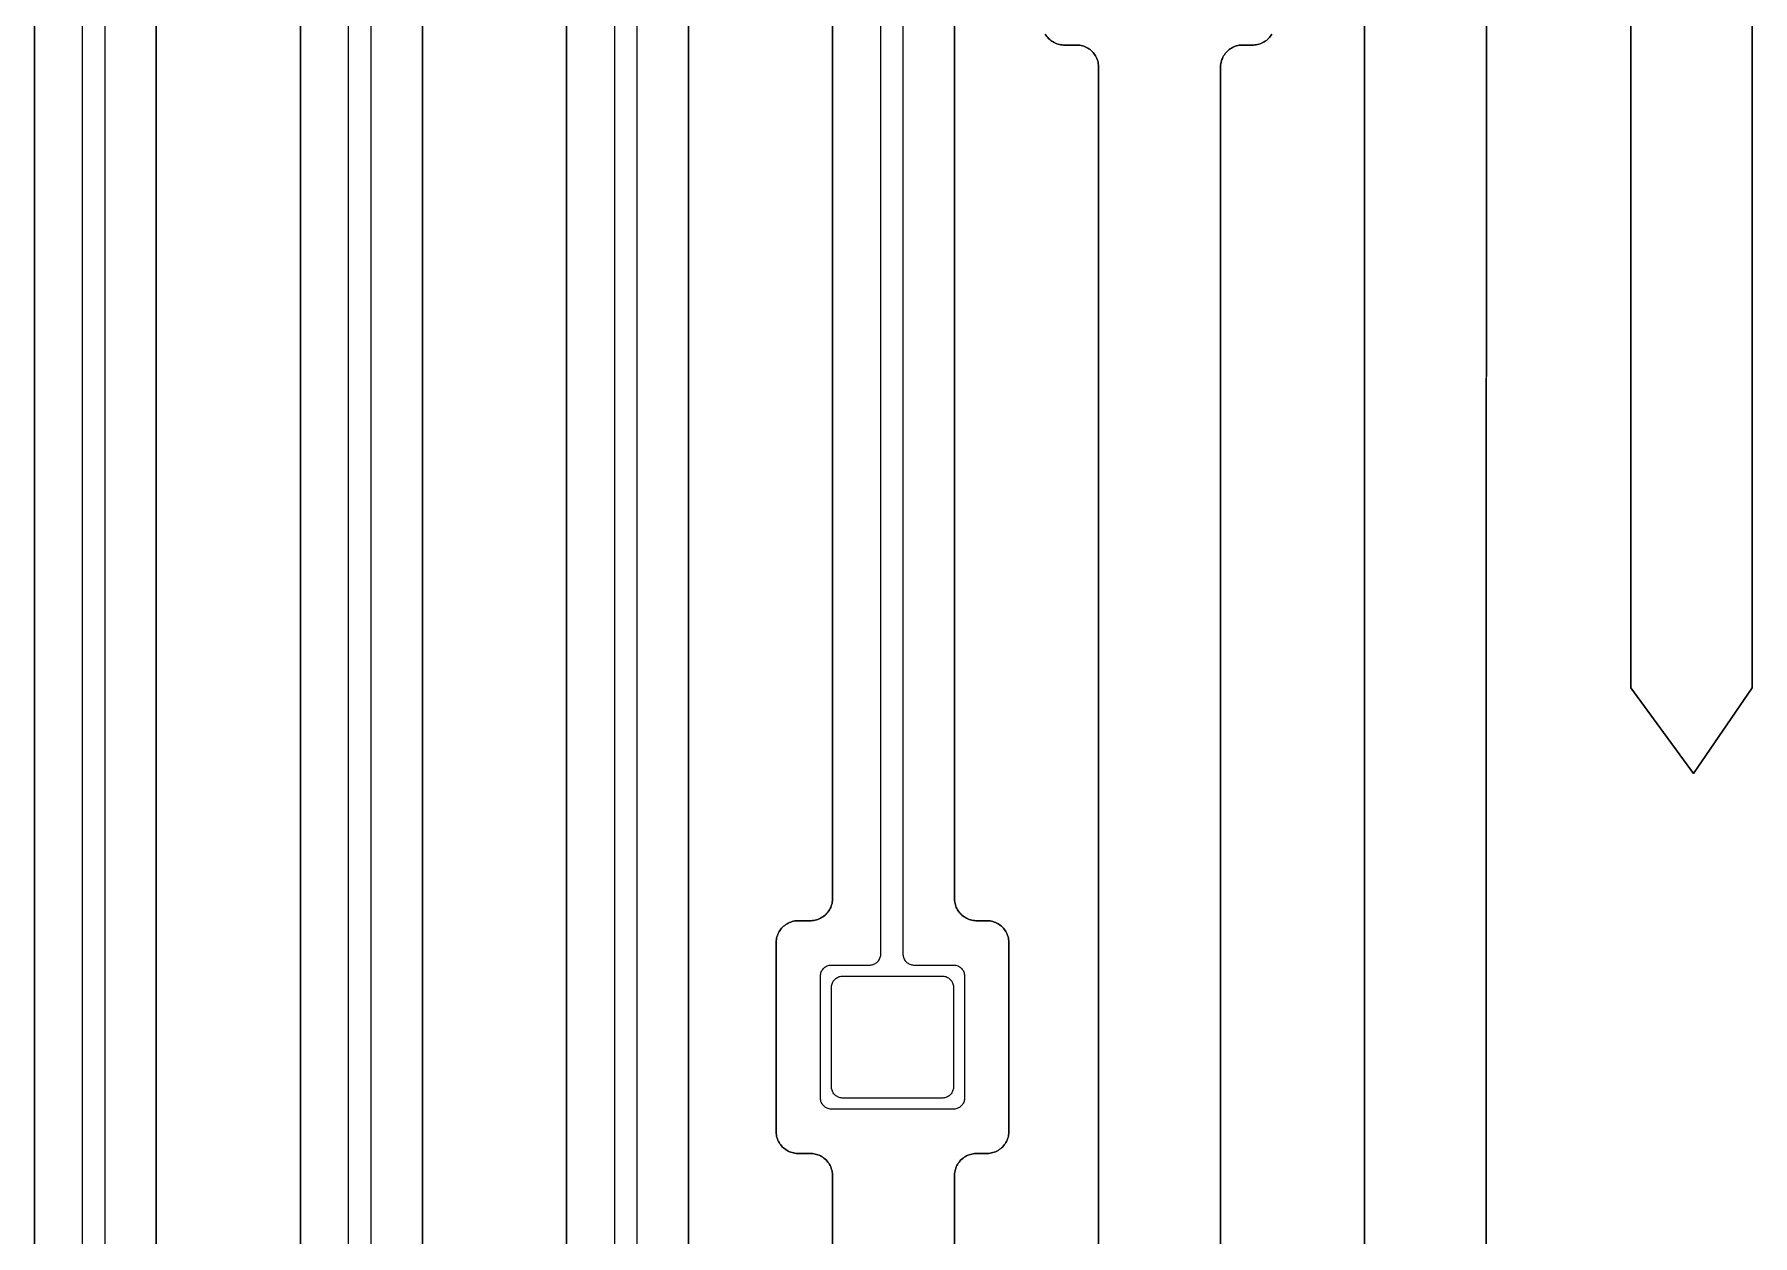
# Model space of a CAD drawing. Extents: x -2057 to 2225, y -44 to 31181.
# Drawn here: x 324.8 to 479.8, y 1821.8 to 1930.2 of the extents above; entities that cross this region are included whole.
import ezdxf

# ---------------------------------------------------------------- set-up
doc = ezdxf.new("R2010")
doc.units = 0
for name, color, linetype in [('electrode', 6, 'CONTINUOUS'), ('etching', 7, 'CONTINUOUS'), ('L3D0_etching3', 5, 'CONTINUOUS'), ('metalization', 8, 'CONTINUOUS'), ('polyimide', 9, 'CONTINUOUS')]:
    doc.layers.add(name, color=color, linetype=linetype)

msp = doc.modelspace()

# ---------------------------------------------------------------- linework, layer by layer
at = {"layer": 'electrode'}
msp.add_lwpolyline([(397.66, 1834.247), (397.573, 1834.255), (397.487, 1834.27), (397.402, 1834.293), (397.32, 1834.323), (397.241, 1834.36), (397.166, 1834.403), (397.094, 1834.453), (397.027, 1834.509), (396.965, 1834.571), (396.909, 1834.638), (396.859, 1834.71), (396.816, 1834.785), (396.779, 1834.864), (396.749, 1834.946), (396.726, 1835.031), (396.711, 1835.117), (396.703, 1835.204), (396.703, 1844.291), (396.711, 1844.378), (396.726, 1844.464), (396.749, 1844.548), (396.779, 1844.63), (396.816, 1844.71), (396.859, 1844.785), (396.909, 1844.857), (396.965, 1844.924), (397.027, 1844.985), (397.094, 1845.042), (397.166, 1845.092), (397.241, 1845.135), (397.32, 1845.172), (397.402, 1845.202), (397.487, 1845.225), (397.573, 1845.24), (397.66, 1845.247), (406.747, 1845.247), (406.834, 1845.24), (406.92, 1845.225), (407.004, 1845.202), (407.086, 1845.172), (407.166, 1845.135), (407.241, 1845.092), (407.313, 1845.042), (407.38, 1844.985), (407.441, 1844.924), (407.498, 1844.857), (407.548, 1844.785), (407.591, 1844.71), (407.628, 1844.63), (407.658, 1844.548), (407.681, 1844.464), (407.696, 1844.378), (407.703, 1844.291), (407.703, 1835.204), (407.696, 1835.117), (407.681, 1835.031), (407.658, 1834.946), (407.628, 1834.864), (407.591, 1834.785), (407.548, 1834.71), (407.498, 1834.638), (407.441, 1834.571), (407.38, 1834.509), (407.313, 1834.453), (407.241, 1834.403), (407.166, 1834.36), (407.086, 1834.323), (407.004, 1834.293), (406.92, 1834.27), (406.834, 1834.255), (406.747, 1834.247)], close=True, dxfattribs=at)
at = {"layer": 'etching'}
for points in [[(324.792, 9035.371), (324.792, 1552.185)], [(335.792, 1552.185), (335.792, 9035.371)], [(348.792, 9035.371), (348.792, 1652.185)], [(359.792, 1652.185), (359.792, 9035.371)], [(372.792, 9035.371), (372.792, 1752.185)], [(383.792, 1752.185), (383.792, 9035.371)], [(396.792, 9035.371), (396.792, 1852.185), (396.784, 1852.059), (396.769, 1851.934), (396.745, 1851.811), (396.714, 1851.689), (396.675, 1851.57), (396.629, 1851.453), (396.575, 1851.339), (396.515, 1851.229), (396.447, 1851.123), (396.373, 1851.021), (396.293, 1850.924), (396.207, 1850.832), (396.116, 1850.746), (396.019, 1850.666), (395.917, 1850.592), (395.811, 1850.525), (395.701, 1850.465), (395.587, 1850.411), (395.47, 1850.365), (395.351, 1850.326), (395.229, 1850.295), (395.105, 1850.271), (394.981, 1850.255), (394.855, 1850.247), (393.641, 1850.247), (393.515, 1850.24), (393.39, 1850.224), (393.267, 1850.2), (393.145, 1850.169), (393.026, 1850.13), (392.909, 1850.084), (392.795, 1850.03), (392.685, 1849.97), (392.579, 1849.902), (392.477, 1849.828), (392.38, 1849.748), (392.288, 1849.662), (392.202, 1849.571), (392.122, 1849.474), (392.048, 1849.372), (391.981, 1849.266), (391.921, 1849.156), (391.867, 1849.042), (391.821, 1848.925), (391.782, 1848.806), (391.751, 1848.684), (391.727, 1848.56), (391.711, 1848.436), (391.703, 1848.31), (391.703, 1831.185), (391.711, 1831.059), (391.727, 1830.934), (391.751, 1830.811), (391.782, 1830.689), (391.821, 1830.57), (391.867, 1830.453), (391.921, 1830.339), (391.981, 1830.229), (392.048, 1830.123), (392.122, 1830.021), (392.202, 1829.924), (392.288, 1829.832), (392.38, 1829.746), (392.477, 1829.666), (392.579, 1829.592), (392.685, 1829.525), (392.795, 1829.465), (392.909, 1829.411), (393.026, 1829.365), (393.145, 1829.326), (393.267, 1829.295), (393.39, 1829.271), (393.515, 1829.255), (393.641, 1829.247), (394.855, 1829.247), (394.981, 1829.24), (395.105, 1829.224), (395.229, 1829.2), (395.351, 1829.169), (395.47, 1829.13), (395.587, 1829.084), (395.701, 1829.03), (395.811, 1828.97), (395.917, 1828.902), (396.019, 1828.828), (396.116, 1828.748), (396.207, 1828.662), (396.293, 1828.571), (396.373, 1828.474), (396.447, 1828.372), (396.515, 1828.266), (396.575, 1828.156), (396.629, 1828.042), (396.675, 1827.925), (396.714, 1827.806), (396.745, 1827.684), (396.769, 1827.56), (396.784, 1827.436), (396.792, 1827.31), (396.792, 1571.247)], [(407.754, 1571.247), (407.792, 1827.31), (407.8, 1827.436), (407.816, 1827.56), (407.84, 1827.684), (407.871, 1827.806), (407.91, 1827.925), (407.956, 1828.042), (408.009, 1828.156), (408.07, 1828.266), (408.137, 1828.372), (408.211, 1828.474), (408.291, 1828.571), (408.377, 1828.662), (408.469, 1828.748), (408.566, 1828.828), (408.668, 1828.902), (408.774, 1828.97), (408.884, 1829.03), (408.998, 1829.084), (409.114, 1829.13), (409.234, 1829.169), (409.356, 1829.2), (409.479, 1829.224), (409.604, 1829.24), (409.729, 1829.247), (410.766, 1829.247), (410.892, 1829.255), (411.016, 1829.271), (411.14, 1829.295), (411.262, 1829.326), (411.381, 1829.365), (411.498, 1829.411), (411.612, 1829.465), (411.722, 1829.525), (411.828, 1829.592), (411.93, 1829.666), (412.027, 1829.746), (412.118, 1829.832), (412.204, 1829.924), (412.284, 1830.021), (412.358, 1830.123), (412.426, 1830.229), (412.486, 1830.339), (412.54, 1830.453), (412.586, 1830.57), (412.625, 1830.689), (412.656, 1830.811), (412.68, 1830.934), (412.696, 1831.059), (412.703, 1831.185), (412.703, 1848.31), (412.696, 1848.436), (412.68, 1848.56), (412.656, 1848.684), (412.625, 1848.806), (412.586, 1848.925), (412.54, 1849.042), (412.486, 1849.156), (412.426, 1849.266), (412.358, 1849.372), (412.284, 1849.474), (412.204, 1849.571), (412.118, 1849.662), (412.027, 1849.748), (411.93, 1849.828), (411.828, 1849.902), (411.722, 1849.97), (411.612, 1850.03), (411.498, 1850.084), (411.381, 1850.13), (411.262, 1850.169), (411.14, 1850.2), (411.016, 1850.224), (410.892, 1850.24), (410.766, 1850.247), (409.729, 1850.247), (409.604, 1850.255), (409.479, 1850.271), (409.356, 1850.295), (409.234, 1850.326), (409.114, 1850.365), (408.998, 1850.411), (408.884, 1850.465), (408.774, 1850.525), (408.668, 1850.592), (408.566, 1850.666), (408.469, 1850.746), (408.377, 1850.832), (408.291, 1850.924), (408.211, 1851.021), (408.137, 1851.123), (408.07, 1851.229), (408.009, 1851.339), (407.956, 1851.453), (407.91, 1851.57), (407.871, 1851.689), (407.84, 1851.811), (407.816, 1851.934), (407.8, 1852.059), (407.792, 1852.185), (407.792, 9035.371)], [(468.792, 2127.31), (468.792, 1871.247), (474.472, 1863.52), (479.754, 1871.247), (479.792, 2127.31)], [(444.792, 2027.31), (444.792, 1771.247)], [(455.754, 1771.247), (455.792, 2027.31)], [(415.981, 1930.229), (416.048, 1930.123), (416.122, 1930.021), (416.202, 1929.924), (416.288, 1929.832), (416.38, 1929.746), (416.477, 1929.666), (416.579, 1929.592), (416.685, 1929.525), (416.795, 1929.465), (416.909, 1929.411), (417.026, 1929.365), (417.145, 1929.326), (417.267, 1929.295), (417.39, 1929.271), (417.515, 1929.255), (417.641, 1929.247), (418.855, 1929.247), (418.981, 1929.24), (419.105, 1929.224), (419.229, 1929.2), (419.351, 1929.169), (419.47, 1929.13), (419.587, 1929.084), (419.701, 1929.03), (419.811, 1928.97), (419.917, 1928.902), (420.019, 1928.828), (420.116, 1928.748), (420.207, 1928.662), (420.293, 1928.571), (420.373, 1928.474), (420.447, 1928.372), (420.515, 1928.266), (420.575, 1928.156), (420.629, 1928.042), (420.675, 1927.925), (420.714, 1927.806), (420.745, 1927.684), (420.769, 1927.56), (420.784, 1927.436), (420.792, 1927.31), (420.792, 1671.247)], [(431.754, 1671.247), (431.792, 1927.31), (431.8, 1927.436), (431.816, 1927.56), (431.84, 1927.684), (431.871, 1927.806), (431.91, 1927.925), (431.956, 1928.042), (432.009, 1928.156), (432.07, 1928.266), (432.137, 1928.372), (432.211, 1928.474), (432.291, 1928.571), (432.377, 1928.662), (432.469, 1928.748), (432.566, 1928.828), (432.668, 1928.902), (432.774, 1928.97), (432.884, 1929.03), (432.998, 1929.084), (433.114, 1929.13), (433.234, 1929.169), (433.356, 1929.2), (433.479, 1929.224), (433.604, 1929.24), (433.729, 1929.247), (434.766, 1929.247), (434.892, 1929.255), (435.016, 1929.271), (435.14, 1929.295), (435.262, 1929.326), (435.381, 1929.365), (435.498, 1929.411), (435.612, 1929.465), (435.722, 1929.525), (435.828, 1929.592), (435.93, 1929.666), (436.027, 1929.746), (436.118, 1929.832), (436.204, 1929.924), (436.284, 1930.021), (436.358, 1930.123), (436.426, 1930.229)]]:
    msp.add_lwpolyline(points, dxfattribs=at)
at = {"layer": 'L3D0_etching3'}
for points in [[(324.792, 9035.371), (324.792, 1552.185)], [(335.792, 1552.185), (335.792, 9035.371)], [(348.792, 9035.371), (348.792, 1652.185)], [(359.792, 1652.185), (359.792, 9035.371)], [(372.792, 9035.371), (372.792, 1752.185)], [(383.792, 1752.185), (383.792, 9035.371)], [(396.792, 9035.371), (396.792, 1852.185), (396.784, 1852.059), (396.769, 1851.934), (396.745, 1851.811), (396.714, 1851.689), (396.675, 1851.57), (396.629, 1851.453), (396.575, 1851.339), (396.515, 1851.229), (396.447, 1851.123), (396.373, 1851.021), (396.293, 1850.924), (396.207, 1850.832), (396.116, 1850.746), (396.019, 1850.666), (395.917, 1850.592), (395.811, 1850.525), (395.701, 1850.465), (395.587, 1850.411), (395.47, 1850.365), (395.351, 1850.326), (395.229, 1850.295), (395.105, 1850.271), (394.981, 1850.255), (394.855, 1850.247), (393.641, 1850.247), (393.515, 1850.24), (393.39, 1850.224), (393.267, 1850.2), (393.145, 1850.169), (393.026, 1850.13), (392.909, 1850.084), (392.795, 1850.03), (392.685, 1849.97), (392.579, 1849.902), (392.477, 1849.828), (392.38, 1849.748), (392.288, 1849.662), (392.202, 1849.571), (392.122, 1849.474), (392.048, 1849.372), (391.981, 1849.266), (391.921, 1849.156), (391.867, 1849.042), (391.821, 1848.925), (391.782, 1848.806), (391.751, 1848.684), (391.727, 1848.56), (391.711, 1848.436), (391.703, 1848.31), (391.703, 1831.185), (391.711, 1831.059), (391.727, 1830.934), (391.751, 1830.811), (391.782, 1830.689), (391.821, 1830.57), (391.867, 1830.453), (391.921, 1830.339), (391.981, 1830.229), (392.048, 1830.123), (392.122, 1830.021), (392.202, 1829.924), (392.288, 1829.832), (392.38, 1829.746), (392.477, 1829.666), (392.579, 1829.592), (392.685, 1829.525), (392.795, 1829.465), (392.909, 1829.411), (393.026, 1829.365), (393.145, 1829.326), (393.267, 1829.295), (393.39, 1829.271), (393.515, 1829.255), (393.641, 1829.247), (394.855, 1829.247), (394.981, 1829.24), (395.105, 1829.224), (395.229, 1829.2), (395.351, 1829.169), (395.47, 1829.13), (395.587, 1829.084), (395.701, 1829.03), (395.811, 1828.97), (395.917, 1828.902), (396.019, 1828.828), (396.116, 1828.748), (396.207, 1828.662), (396.293, 1828.571), (396.373, 1828.474), (396.447, 1828.372), (396.515, 1828.266), (396.575, 1828.156), (396.629, 1828.042), (396.675, 1827.925), (396.714, 1827.806), (396.745, 1827.684), (396.769, 1827.56), (396.784, 1827.436), (396.792, 1827.31), (396.792, 1571.247)], [(407.754, 1571.247), (407.792, 1827.31), (407.8, 1827.436), (407.816, 1827.56), (407.84, 1827.684), (407.871, 1827.806), (407.91, 1827.925), (407.956, 1828.042), (408.009, 1828.156), (408.07, 1828.266), (408.137, 1828.372), (408.211, 1828.474), (408.291, 1828.571), (408.377, 1828.662), (408.469, 1828.748), (408.566, 1828.828), (408.668, 1828.902), (408.774, 1828.97), (408.884, 1829.03), (408.998, 1829.084), (409.114, 1829.13), (409.234, 1829.169), (409.356, 1829.2), (409.479, 1829.224), (409.604, 1829.24), (409.729, 1829.247), (410.766, 1829.247), (410.892, 1829.255), (411.016, 1829.271), (411.14, 1829.295), (411.262, 1829.326), (411.381, 1829.365), (411.498, 1829.411), (411.612, 1829.465), (411.722, 1829.525), (411.828, 1829.592), (411.93, 1829.666), (412.027, 1829.746), (412.118, 1829.832), (412.204, 1829.924), (412.284, 1830.021), (412.358, 1830.123), (412.426, 1830.229), (412.486, 1830.339), (412.54, 1830.453), (412.586, 1830.57), (412.625, 1830.689), (412.656, 1830.811), (412.68, 1830.934), (412.696, 1831.059), (412.703, 1831.185), (412.703, 1848.31), (412.696, 1848.436), (412.68, 1848.56), (412.656, 1848.684), (412.625, 1848.806), (412.586, 1848.925), (412.54, 1849.042), (412.486, 1849.156), (412.426, 1849.266), (412.358, 1849.372), (412.284, 1849.474), (412.204, 1849.571), (412.118, 1849.662), (412.027, 1849.748), (411.93, 1849.828), (411.828, 1849.902), (411.722, 1849.97), (411.612, 1850.03), (411.498, 1850.084), (411.381, 1850.13), (411.262, 1850.169), (411.14, 1850.2), (411.016, 1850.224), (410.892, 1850.24), (410.766, 1850.247), (409.729, 1850.247), (409.604, 1850.255), (409.479, 1850.271), (409.356, 1850.295), (409.234, 1850.326), (409.114, 1850.365), (408.998, 1850.411), (408.884, 1850.465), (408.774, 1850.525), (408.668, 1850.592), (408.566, 1850.666), (408.469, 1850.746), (408.377, 1850.832), (408.291, 1850.924), (408.211, 1851.021), (408.137, 1851.123), (408.07, 1851.229), (408.009, 1851.339), (407.956, 1851.453), (407.91, 1851.57), (407.871, 1851.689), (407.84, 1851.811), (407.816, 1851.934), (407.8, 1852.059), (407.792, 1852.185), (407.792, 9035.371)], [(468.792, 2127.31), (468.792, 1871.247), (474.472, 1863.52), (479.754, 1871.247), (479.792, 2127.31)], [(444.792, 2027.31), (444.792, 1771.247)], [(455.754, 1771.247), (455.792, 2027.31)], [(415.981, 1930.229), (416.048, 1930.123), (416.122, 1930.021), (416.202, 1929.924), (416.288, 1929.832), (416.38, 1929.746), (416.477, 1929.666), (416.579, 1929.592), (416.685, 1929.525), (416.795, 1929.465), (416.909, 1929.411), (417.026, 1929.365), (417.145, 1929.326), (417.267, 1929.295), (417.39, 1929.271), (417.515, 1929.255), (417.641, 1929.247), (418.855, 1929.247), (418.981, 1929.24), (419.105, 1929.224), (419.229, 1929.2), (419.351, 1929.169), (419.47, 1929.13), (419.587, 1929.084), (419.701, 1929.03), (419.811, 1928.97), (419.917, 1928.902), (420.019, 1928.828), (420.116, 1928.748), (420.207, 1928.662), (420.293, 1928.571), (420.373, 1928.474), (420.447, 1928.372), (420.515, 1928.266), (420.575, 1928.156), (420.629, 1928.042), (420.675, 1927.925), (420.714, 1927.806), (420.745, 1927.684), (420.769, 1927.56), (420.784, 1927.436), (420.792, 1927.31), (420.792, 1671.247)], [(431.754, 1671.247), (431.792, 1927.31), (431.8, 1927.436), (431.816, 1927.56), (431.84, 1927.684), (431.871, 1927.806), (431.91, 1927.925), (431.956, 1928.042), (432.009, 1928.156), (432.07, 1928.266), (432.137, 1928.372), (432.211, 1928.474), (432.291, 1928.571), (432.377, 1928.662), (432.469, 1928.748), (432.566, 1928.828), (432.668, 1928.902), (432.774, 1928.97), (432.884, 1929.03), (432.998, 1929.084), (433.114, 1929.13), (433.234, 1929.169), (433.356, 1929.2), (433.479, 1929.224), (433.604, 1929.24), (433.729, 1929.247), (434.766, 1929.247), (434.892, 1929.255), (435.016, 1929.271), (435.14, 1929.295), (435.262, 1929.326), (435.381, 1929.365), (435.498, 1929.411), (435.612, 1929.465), (435.722, 1929.525), (435.828, 1929.592), (435.93, 1929.666), (436.027, 1929.746), (436.118, 1929.832), (436.204, 1929.924), (436.284, 1930.021), (436.358, 1930.123), (436.426, 1930.229)]]:
    msp.add_lwpolyline(points, dxfattribs=at)
at = {"layer": 'metalization'}
for points in [[(329.142, 1547.204), (329.142, 9040.22)], [(331.142, 9040.22), (331.142, 1547.204)], [(353.142, 1647.204), (353.142, 9040.22)], [(355.142, 9040.22), (355.142, 1647.204)], [(377.142, 1747.204), (377.142, 9040.22)], [(379.142, 9040.22), (379.142, 1747.204)], [(403.142, 9040.22), (403.142, 1847.204), (403.15, 1847.117), (403.165, 1847.031), (403.188, 1846.946), (403.218, 1846.864), (403.254, 1846.785), (403.298, 1846.71), (403.348, 1846.638), (403.404, 1846.571), (403.466, 1846.509), (403.533, 1846.453), (403.604, 1846.403), (403.68, 1846.36), (403.759, 1846.323), (403.841, 1846.293), (403.926, 1846.27), (404.012, 1846.255), (404.099, 1846.247), (407.747, 1846.247), (407.834, 1846.24), (407.92, 1846.225), (408.004, 1846.202), (408.086, 1846.172), (408.166, 1846.135), (408.241, 1846.092), (408.313, 1846.042), (408.38, 1845.985), (408.441, 1845.924), (408.498, 1845.857), (408.548, 1845.785), (408.591, 1845.71), (408.628, 1845.63), (408.658, 1845.548), (408.681, 1845.464), (408.696, 1845.378), (408.703, 1845.291), (408.703, 1834.204), (408.696, 1834.117), (408.681, 1834.031), (408.658, 1833.946), (408.628, 1833.864), (408.591, 1833.785), (408.548, 1833.71), (408.498, 1833.638), (408.441, 1833.571), (408.38, 1833.509), (408.313, 1833.453), (408.241, 1833.403), (408.166, 1833.36), (408.086, 1833.323), (408.004, 1833.293), (407.92, 1833.27), (407.834, 1833.255), (407.747, 1833.247), (396.66, 1833.247), (396.573, 1833.255), (396.487, 1833.27), (396.402, 1833.293), (396.32, 1833.323), (396.241, 1833.36), (396.166, 1833.403), (396.094, 1833.453), (396.027, 1833.509), (395.965, 1833.571), (395.909, 1833.638), (395.859, 1833.71), (395.816, 1833.785), (395.779, 1833.864), (395.749, 1833.946), (395.726, 1834.031), (395.711, 1834.117), (395.703, 1834.204), (395.703, 1845.291), (395.711, 1845.378), (395.726, 1845.464), (395.749, 1845.548), (395.779, 1845.63), (395.816, 1845.71), (395.859, 1845.785), (395.909, 1845.857), (395.965, 1845.924), (396.027, 1845.985), (396.094, 1846.042), (396.166, 1846.092), (396.241, 1846.135), (396.32, 1846.172), (396.402, 1846.202), (396.487, 1846.225), (396.573, 1846.24), (396.66, 1846.247), (400.186, 1846.247), (400.273, 1846.255), (400.359, 1846.27), (400.443, 1846.293), (400.525, 1846.323), (400.604, 1846.36), (400.68, 1846.403), (400.752, 1846.453), (400.819, 1846.509), (400.88, 1846.571), (400.936, 1846.638), (400.986, 1846.71), (401.03, 1846.785), (401.067, 1846.864), (401.097, 1846.946), (401.12, 1847.031), (401.135, 1847.117), (401.142, 1847.204), (401.142, 9040.22)]]:
    msp.add_lwpolyline(points, dxfattribs=at)
at = {"layer": 'polyimide'}
for points in [[(324.792, 1552.185), (324.792, 9035.371)], [(324.792, 9035.371), (324.792, 1552.185)], [(335.792, 9035.371), (335.792, 1552.185)], [(335.792, 1552.185), (335.792, 9035.371)], [(348.792, 1652.185), (348.792, 9035.371)], [(348.792, 9035.371), (348.792, 1652.185)], [(359.792, 9035.371), (359.792, 1652.185)], [(359.792, 1652.185), (359.792, 9035.371)], [(372.792, 1752.185), (372.792, 9035.371)], [(372.792, 9035.371), (372.792, 1752.185)], [(383.792, 9035.371), (383.792, 1752.185)], [(383.792, 1752.185), (383.792, 9035.371)], [(396.792, 1571.247), (396.792, 1827.31), (396.784, 1827.436), (396.769, 1827.56), (396.745, 1827.684), (396.714, 1827.806), (396.675, 1827.925), (396.629, 1828.042), (396.575, 1828.156), (396.515, 1828.266), (396.447, 1828.372), (396.373, 1828.474), (396.293, 1828.571), (396.207, 1828.662), (396.116, 1828.748), (396.019, 1828.828), (395.917, 1828.902), (395.811, 1828.97), (395.701, 1829.03), (395.587, 1829.084), (395.47, 1829.13), (395.351, 1829.169), (395.229, 1829.2), (395.105, 1829.224), (394.981, 1829.24), (394.855, 1829.247), (393.641, 1829.247), (393.515, 1829.255), (393.39, 1829.271), (393.267, 1829.295), (393.145, 1829.326), (393.026, 1829.365), (392.909, 1829.411), (392.795, 1829.465), (392.685, 1829.525), (392.579, 1829.592), (392.477, 1829.666), (392.38, 1829.746), (392.288, 1829.832), (392.202, 1829.924), (392.122, 1830.021), (392.048, 1830.123), (391.981, 1830.229), (391.921, 1830.339), (391.867, 1830.453), (391.821, 1830.57), (391.782, 1830.689), (391.751, 1830.811), (391.727, 1830.934), (391.711, 1831.059), (391.703, 1831.185), (391.703, 1848.31), (391.711, 1848.436), (391.727, 1848.56), (391.751, 1848.684), (391.782, 1848.806), (391.821, 1848.925), (391.867, 1849.042), (391.921, 1849.156), (391.981, 1849.266), (392.048, 1849.372), (392.122, 1849.474), (392.202, 1849.571), (392.288, 1849.662), (392.38, 1849.748), (392.477, 1849.828), (392.579, 1849.902), (392.685, 1849.97), (392.795, 1850.03), (392.909, 1850.084), (393.026, 1850.13), (393.145, 1850.169), (393.267, 1850.2), (393.39, 1850.224), (393.515, 1850.24), (393.641, 1850.247), (394.855, 1850.247), (394.981, 1850.255), (395.105, 1850.271), (395.229, 1850.295), (395.351, 1850.326), (395.47, 1850.365), (395.587, 1850.411), (395.701, 1850.465), (395.811, 1850.525), (395.917, 1850.592), (396.019, 1850.666), (396.116, 1850.746), (396.207, 1850.832), (396.293, 1850.924), (396.373, 1851.021), (396.447, 1851.123), (396.515, 1851.229), (396.575, 1851.339), (396.629, 1851.453), (396.675, 1851.57), (396.714, 1851.689), (396.745, 1851.811), (396.769, 1851.934), (396.784, 1852.059), (396.792, 1852.185), (396.792, 9035.371)], [(396.792, 9035.371), (396.792, 1852.185), (396.784, 1852.059), (396.769, 1851.934), (396.745, 1851.811), (396.714, 1851.689), (396.675, 1851.57), (396.629, 1851.453), (396.575, 1851.339), (396.515, 1851.229), (396.447, 1851.123), (396.373, 1851.021), (396.293, 1850.924), (396.207, 1850.832), (396.116, 1850.746), (396.019, 1850.666), (395.917, 1850.592), (395.811, 1850.525), (395.701, 1850.465), (395.587, 1850.411), (395.47, 1850.365), (395.351, 1850.326), (395.229, 1850.295), (395.105, 1850.271), (394.981, 1850.255), (394.855, 1850.247), (393.641, 1850.247), (393.515, 1850.24), (393.39, 1850.224), (393.267, 1850.2), (393.145, 1850.169), (393.026, 1850.13), (392.909, 1850.084), (392.795, 1850.03), (392.685, 1849.97), (392.579, 1849.902), (392.477, 1849.828), (392.38, 1849.748), (392.288, 1849.662), (392.202, 1849.571), (392.122, 1849.474), (392.048, 1849.372), (391.981, 1849.266), (391.921, 1849.156), (391.867, 1849.042), (391.821, 1848.925), (391.782, 1848.806), (391.751, 1848.684), (391.727, 1848.56), (391.711, 1848.436), (391.703, 1848.31), (391.703, 1831.185), (391.711, 1831.059), (391.727, 1830.934), (391.751, 1830.811), (391.782, 1830.689), (391.821, 1830.57), (391.867, 1830.453), (391.921, 1830.339), (391.981, 1830.229), (392.048, 1830.123), (392.122, 1830.021), (392.202, 1829.924), (392.288, 1829.832), (392.38, 1829.746), (392.477, 1829.666), (392.579, 1829.592), (392.685, 1829.525), (392.795, 1829.465), (392.909, 1829.411), (393.026, 1829.365), (393.145, 1829.326), (393.267, 1829.295), (393.39, 1829.271), (393.515, 1829.255), (393.641, 1829.247), (394.855, 1829.247), (394.981, 1829.24), (395.105, 1829.224), (395.229, 1829.2), (395.351, 1829.169), (395.47, 1829.13), (395.587, 1829.084), (395.701, 1829.03), (395.811, 1828.97), (395.917, 1828.902), (396.019, 1828.828), (396.116, 1828.748), (396.207, 1828.662), (396.293, 1828.571), (396.373, 1828.474), (396.447, 1828.372), (396.515, 1828.266), (396.575, 1828.156), (396.629, 1828.042), (396.675, 1827.925), (396.714, 1827.806), (396.745, 1827.684), (396.769, 1827.56), (396.784, 1827.436), (396.792, 1827.31), (396.792, 1571.247)], [(407.792, 9035.371), (407.792, 1852.185), (407.8, 1852.059), (407.816, 1851.934), (407.84, 1851.811), (407.871, 1851.689), (407.91, 1851.57), (407.956, 1851.453), (408.009, 1851.339), (408.07, 1851.229), (408.137, 1851.123), (408.211, 1851.021), (408.291, 1850.924), (408.377, 1850.832), (408.469, 1850.746), (408.566, 1850.666), (408.668, 1850.592), (408.774, 1850.525), (408.884, 1850.465), (408.998, 1850.411), (409.114, 1850.365), (409.234, 1850.326), (409.356, 1850.295), (409.479, 1850.271), (409.604, 1850.255), (409.729, 1850.247), (410.766, 1850.247), (410.892, 1850.24), (411.016, 1850.224), (411.14, 1850.2), (411.262, 1850.169), (411.381, 1850.13), (411.498, 1850.084), (411.612, 1850.03), (411.722, 1849.97), (411.828, 1849.902), (411.93, 1849.828), (412.027, 1849.748), (412.118, 1849.662), (412.204, 1849.571), (412.284, 1849.474), (412.358, 1849.372), (412.426, 1849.266), (412.486, 1849.156), (412.54, 1849.042), (412.586, 1848.925), (412.625, 1848.806), (412.656, 1848.684), (412.68, 1848.56), (412.696, 1848.436), (412.703, 1848.31), (412.703, 1831.185), (412.696, 1831.059), (412.68, 1830.934), (412.656, 1830.811), (412.625, 1830.689), (412.586, 1830.57), (412.54, 1830.453), (412.486, 1830.339), (412.426, 1830.229), (412.358, 1830.123), (412.284, 1830.021), (412.204, 1829.924), (412.118, 1829.832), (412.027, 1829.746), (411.93, 1829.666), (411.828, 1829.592), (411.722, 1829.525), (411.612, 1829.465), (411.498, 1829.411), (411.381, 1829.365), (411.262, 1829.326), (411.14, 1829.295), (411.016, 1829.271), (410.892, 1829.255), (410.766, 1829.247), (409.729, 1829.247), (409.604, 1829.24), (409.479, 1829.224), (409.356, 1829.2), (409.234, 1829.169), (409.114, 1829.13), (408.998, 1829.084), (408.884, 1829.03), (408.774, 1828.97), (408.668, 1828.902), (408.566, 1828.828), (408.469, 1828.748), (408.377, 1828.662), (408.291, 1828.571), (408.211, 1828.474), (408.137, 1828.372), (408.07, 1828.266), (408.009, 1828.156), (407.956, 1828.042), (407.91, 1827.925), (407.871, 1827.806), (407.84, 1827.684), (407.816, 1827.56), (407.8, 1827.436), (407.792, 1827.31), (407.754, 1571.247)], [(407.754, 1571.247), (407.792, 1827.31), (407.8, 1827.436), (407.816, 1827.56), (407.84, 1827.684), (407.871, 1827.806), (407.91, 1827.925), (407.956, 1828.042), (408.009, 1828.156), (408.07, 1828.266), (408.137, 1828.372), (408.211, 1828.474), (408.291, 1828.571), (408.377, 1828.662), (408.469, 1828.748), (408.566, 1828.828), (408.668, 1828.902), (408.774, 1828.97), (408.884, 1829.03), (408.998, 1829.084), (409.114, 1829.13), (409.234, 1829.169), (409.356, 1829.2), (409.479, 1829.224), (409.604, 1829.24), (409.729, 1829.247), (410.766, 1829.247), (410.892, 1829.255), (411.016, 1829.271), (411.14, 1829.295), (411.262, 1829.326), (411.381, 1829.365), (411.498, 1829.411), (411.612, 1829.465), (411.722, 1829.525), (411.828, 1829.592), (411.93, 1829.666), (412.027, 1829.746), (412.118, 1829.832), (412.204, 1829.924), (412.284, 1830.021), (412.358, 1830.123), (412.426, 1830.229), (412.486, 1830.339), (412.54, 1830.453), (412.586, 1830.57), (412.625, 1830.689), (412.656, 1830.811), (412.68, 1830.934), (412.696, 1831.059), (412.703, 1831.185), (412.703, 1848.31), (412.696, 1848.436), (412.68, 1848.56), (412.656, 1848.684), (412.625, 1848.806), (412.586, 1848.925), (412.54, 1849.042), (412.486, 1849.156), (412.426, 1849.266), (412.358, 1849.372), (412.284, 1849.474), (412.204, 1849.571), (412.118, 1849.662), (412.027, 1849.748), (411.93, 1849.828), (411.828, 1849.902), (411.722, 1849.97), (411.612, 1850.03), (411.498, 1850.084), (411.381, 1850.13), (411.262, 1850.169), (411.14, 1850.2), (411.016, 1850.224), (410.892, 1850.24), (410.766, 1850.247), (409.729, 1850.247), (409.604, 1850.255), (409.479, 1850.271), (409.356, 1850.295), (409.234, 1850.326), (409.114, 1850.365), (408.998, 1850.411), (408.884, 1850.465), (408.774, 1850.525), (408.668, 1850.592), (408.566, 1850.666), (408.469, 1850.746), (408.377, 1850.832), (408.291, 1850.924), (408.211, 1851.021), (408.137, 1851.123), (408.07, 1851.229), (408.009, 1851.339), (407.956, 1851.453), (407.91, 1851.57), (407.871, 1851.689), (407.84, 1851.811), (407.816, 1851.934), (407.8, 1852.059), (407.792, 1852.185), (407.792, 9035.371)], [(479.792, 2127.31), (479.754, 1871.247), (474.472, 1863.52), (468.792, 1871.247), (468.792, 2127.31)], [(468.792, 2127.31), (468.792, 1871.247), (474.472, 1863.52), (479.754, 1871.247), (479.792, 2127.31)], [(444.792, 1771.247), (444.792, 2027.31)], [(444.792, 2027.31), (444.792, 1771.247)], [(455.792, 2027.31), (455.754, 1771.247)], [(455.754, 1771.247), (455.792, 2027.31)], [(420.792, 1671.247), (420.792, 1927.31), (420.784, 1927.436), (420.769, 1927.56), (420.745, 1927.684), (420.714, 1927.806), (420.675, 1927.925), (420.629, 1928.042), (420.575, 1928.156), (420.515, 1928.266), (420.447, 1928.372), (420.373, 1928.474), (420.293, 1928.571), (420.207, 1928.662), (420.116, 1928.748), (420.019, 1928.828), (419.917, 1928.902), (419.811, 1928.97), (419.701, 1929.03), (419.587, 1929.084), (419.47, 1929.13), (419.351, 1929.169), (419.229, 1929.2), (419.105, 1929.224), (418.981, 1929.24), (418.855, 1929.247), (417.641, 1929.247), (417.515, 1929.255), (417.39, 1929.271), (417.267, 1929.295), (417.145, 1929.326), (417.026, 1929.365), (416.909, 1929.411), (416.795, 1929.465), (416.685, 1929.525), (416.579, 1929.592), (416.477, 1929.666), (416.38, 1929.746), (416.288, 1929.832), (416.202, 1929.924), (416.122, 1930.021), (416.048, 1930.123), (415.981, 1930.229)], [(415.981, 1930.229), (416.048, 1930.123), (416.122, 1930.021), (416.202, 1929.924), (416.288, 1929.832), (416.38, 1929.746), (416.477, 1929.666), (416.579, 1929.592), (416.685, 1929.525), (416.795, 1929.465), (416.909, 1929.411), (417.026, 1929.365), (417.145, 1929.326), (417.267, 1929.295), (417.39, 1929.271), (417.515, 1929.255), (417.641, 1929.247), (418.855, 1929.247), (418.981, 1929.24), (419.105, 1929.224), (419.229, 1929.2), (419.351, 1929.169), (419.47, 1929.13), (419.587, 1929.084), (419.701, 1929.03), (419.811, 1928.97), (419.917, 1928.902), (420.019, 1928.828), (420.116, 1928.748), (420.207, 1928.662), (420.293, 1928.571), (420.373, 1928.474), (420.447, 1928.372), (420.515, 1928.266), (420.575, 1928.156), (420.629, 1928.042), (420.675, 1927.925), (420.714, 1927.806), (420.745, 1927.684), (420.769, 1927.56), (420.784, 1927.436), (420.792, 1927.31), (420.792, 1671.247)], [(436.426, 1930.229), (436.358, 1930.123), (436.284, 1930.021), (436.204, 1929.924), (436.118, 1929.832), (436.027, 1929.746), (435.93, 1929.666), (435.828, 1929.592), (435.722, 1929.525), (435.612, 1929.465), (435.498, 1929.411), (435.381, 1929.365), (435.262, 1929.326), (435.14, 1929.295), (435.016, 1929.271), (434.892, 1929.255), (434.766, 1929.247), (433.729, 1929.247), (433.604, 1929.24), (433.479, 1929.224), (433.356, 1929.2), (433.234, 1929.169), (433.114, 1929.13), (432.998, 1929.084), (432.884, 1929.03), (432.774, 1928.97), (432.668, 1928.902), (432.566, 1928.828), (432.469, 1928.748), (432.377, 1928.662), (432.291, 1928.571), (432.211, 1928.474), (432.137, 1928.372), (432.07, 1928.266), (432.009, 1928.156), (431.956, 1928.042), (431.91, 1927.925), (431.871, 1927.806), (431.84, 1927.684), (431.816, 1927.56), (431.8, 1927.436), (431.792, 1927.31), (431.754, 1671.247)], [(431.754, 1671.247), (431.792, 1927.31), (431.8, 1927.436), (431.816, 1927.56), (431.84, 1927.684), (431.871, 1927.806), (431.91, 1927.925), (431.956, 1928.042), (432.009, 1928.156), (432.07, 1928.266), (432.137, 1928.372), (432.211, 1928.474), (432.291, 1928.571), (432.377, 1928.662), (432.469, 1928.748), (432.566, 1928.828), (432.668, 1928.902), (432.774, 1928.97), (432.884, 1929.03), (432.998, 1929.084), (433.114, 1929.13), (433.234, 1929.169), (433.356, 1929.2), (433.479, 1929.224), (433.604, 1929.24), (433.729, 1929.247), (434.766, 1929.247), (434.892, 1929.255), (435.016, 1929.271), (435.14, 1929.295), (435.262, 1929.326), (435.381, 1929.365), (435.498, 1929.411), (435.612, 1929.465), (435.722, 1929.525), (435.828, 1929.592), (435.93, 1929.666), (436.027, 1929.746), (436.118, 1929.832), (436.204, 1929.924), (436.284, 1930.021), (436.358, 1930.123), (436.426, 1930.229)]]:
    msp.add_lwpolyline(points, dxfattribs=at)

doc.saveas('drawing.dxf')
